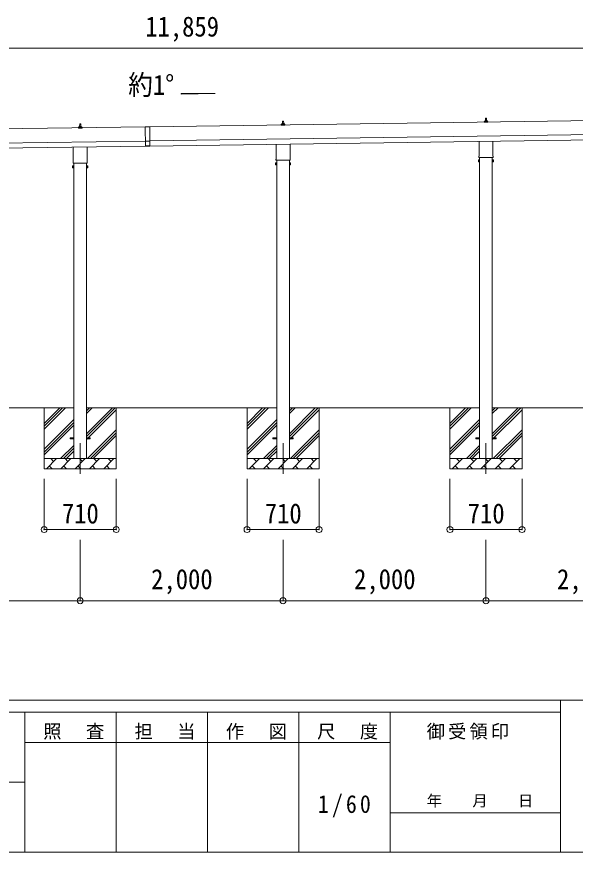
# Model space of a CAD drawing. Units: millimetres at full size, sheet at 1:60. Extents: x -16864 to 16864, y -11640 to 11640.
# Drawn here: x 5321 to 10827, y -11640 to -3409 of the extents above; entities that cross this region are included whole.
import ezdxf
from ezdxf.enums import TextEntityAlignment as Align

# ---------------------------------------------------------------- set-up
doc = ezdxf.new("R2010")
doc.units = ezdxf.units.MM
doc.header["$LTSCALE"] = 60
doc.header["$PDMODE"] = 32
doc.header["$PDSIZE"] = 60
doc.linetypes.add('CHAIN1', pattern=[8, 5, -1, 1, -1])
for name, color, linetype, lineweight in [('0-1_Defpoints', 7, 'CHAIN1', 9), ('0-2_TEXT1', 4, 'Continuous', 9), ('0-3_SHAPE', 7, 'Continuous', 9), ('0-7_PARTS2', 7, 'Continuous', 9), ('0-8_TABLE1', 6, 'Continuous', 9), ('F-0', 7, 'Continuous', 9)]:
    doc.layers.add(name, color=color, linetype=linetype, lineweight=lineweight)
doc.styles.add('ＭＳ ゴシック', font='')
doc.styles.get('ＭＳ ゴシック').set_extended_font_data('MS Gothic')

msp = doc.modelspace()

# ---------------------------------------------------------------- linework, layer by layer
at = {"layer": '0-1_Defpoints'}
for p, q in [((5946.57, -7611.46), (5946.57, -7960.46)), ((7946.57, -7611.46), (7946.57, -7960.46)), ((9946.57, -7611.46), (9946.57, -7960.46))]:
    msp.add_line(p, q, dxfattribs=at)
at = {"layer": '0-2_TEXT1'}
for p, q in [((7277.4, -4165.62), (6941.4, -4170.42)), ((12842.25, -4404.4), (6631.63, -4493.12)), ((7940.87, -4461.48), (7941.6, -4437.96)), ((7942.6, -4436.98), (7951.15, -4436.98)), ((7952.15, -4437.96), (7952.87, -4461.48)), ((9928.62, -4448.41), (9928.62, -4440.7)), ((9929.01, -4439.91), (9964.74, -4439.91)), ((9929.39, -4439.73), (9936.11, -4438.1)), ((9936.49, -4437.91), (9957.26, -4437.91)), ((9936.87, -4437.13), (9936.87, -4432.91)), ((9937.87, -4432.91), (9955.87, -4432.91)), ((9940.87, -4432.91), (9941.6, -4409.39)), ((9942.6, -4408.41), (9951.15, -4408.41)), ((9952.15, -4409.39), (9952.87, -4432.91)), ((9956.87, -4437.13), (9956.87, -4432.91)), ((9964.36, -4439.73), (9957.64, -4438.1)), ((9965.12, -4448.41), (9965.12, -4440.7)), ((6586.63, -4493.76), (1051.17, -4572.84)), ((5928.62, -4505.55), (5928.62, -4497.84)), ((5965.12, -4505.55), (5928.62, -4505.55)), ((5929.01, -4497.05), (5964.74, -4497.05)), ((5929.39, -4496.87), (5936.11, -4495.24)), ((5936.49, -4495.05), (5957.26, -4495.05)), ((5936.87, -4494.27), (5936.87, -4490.05)), ((5937.87, -4490.05), (5955.87, -4490.05)), ((5940.87, -4490.05), (5941.6, -4466.53)), ((5942.6, -4465.55), (5951.15, -4465.55)), ((5952.15, -4466.53), (5952.87, -4490.05)), ((5956.87, -4494.27), (5956.87, -4490.05)), ((5964.36, -4496.87), (5957.64, -4495.24)), ((5965.12, -4505.55), (5965.12, -4497.84)), ((6586.62, -4492.76), (6631.62, -4492.12)), ((6586.62, -4492.76), (6589.37, -4685.24)), ((6631.63, -4493.12), (6586.63, -4493.76)), ((6631.62, -4492.12), (6634.37, -4684.6)), ((7928.62, -4476.98), (7928.62, -4469.27)), ((7965.12, -4476.98), (7928.62, -4476.98)), ((7929.01, -4468.48), (7964.74, -4468.48)), ((7929.39, -4468.3), (7936.11, -4466.67)), ((7936.49, -4466.48), (7957.26, -4466.48)), ((7936.87, -4465.7), (7936.87, -4461.48)), ((7937.87, -4461.48), (7955.87, -4461.48)), ((7956.87, -4465.7), (7956.87, -4461.48)), ((7964.36, -4468.3), (7957.64, -4466.67)), ((7965.12, -4476.98), (7965.12, -4469.27)), ((9965.12, -4448.41), (9928.62, -4448.41)), ((6633.63, -4633.1), (12844.25, -4544.38)), ((6634.34, -4683.1), (12844.96, -4594.38)), ((1053.17, -4712.83), (6588.63, -4633.75)), ((1053.88, -4762.82), (6589.35, -4683.74)), ((6633.64, -4634.1), (6588.65, -4634.75)), ((6634.29, -4679.6), (6589.3, -4680.24)), ((6634.37, -4684.6), (6589.37, -4685.24)), ((7878.27, -4810.97), (7878.27, -4665.33)), ((8014.87, -4663.38), (8014.87, -4810.97)), ((9878.27, -4782.4), (9878.27, -4636.76)), ((10014.87, -4634.81), (10014.87, -4782.4)), ((5878.27, -4839.54), (5878.27, -4693.9)), ((6014.87, -4691.95), (6014.87, -4839.54)), ((5876.57, -4848.31), (5876.57, -4842.81)), ((6014.5, -4851.81), (5878.63, -4851.81)), ((5884.07, -4851.81), (5884.07, -7761.46)), ((6009.07, -7761.46), (6009.07, -4851.81)), ((6016.57, -4842.81), (6016.57, -4848.31)), ((7872.57, -4849.24), (7873.33, -4847.93)), ((7872.57, -4849.24), (7872.57, -4866.24)), ((7879.57, -4852.83), (7873.33, -4852.83)), ((7876.57, -4819.74), (7876.57, -4814.24)), ((8014.5, -4823.24), (7878.63, -4823.24)), ((7884.07, -4823.24), (7884.07, -7761.46)), ((8009.07, -7761.46), (8009.07, -4823.24)), ((8013.57, -4852.83), (8019.81, -4852.83)), ((8016.57, -4814.24), (8016.57, -4819.74)), ((8020.57, -4849.24), (8019.81, -4847.93)), ((8020.57, -4849.24), (8020.57, -4866.24)), ((9872.57, -4820.67), (9873.33, -4819.36)), ((9872.57, -4820.67), (9872.57, -4837.67)), ((9872.57, -4837.67), (9873.33, -4838.99)), ((9879.57, -4824.26), (9873.33, -4824.26)), ((9879.57, -4834.08), (9873.33, -4834.08)), ((9879.57, -4838.99), (9873.33, -4838.99)), ((9876.57, -4791.17), (9876.57, -4785.67)), ((10014.5, -4794.67), (9878.63, -4794.67)), ((9882.07, -4838.37), (9879.57, -4838.37)), ((9884.07, -4794.67), (9884.07, -7761.46)), ((10009.07, -7761.46), (10009.07, -4794.67)), ((10011.07, -4838.37), (10013.57, -4838.37)), ((10013.57, -4824.26), (10019.81, -4824.26)), ((10013.57, -4834.08), (10019.81, -4834.08)), ((10013.57, -4838.99), (10019.81, -4838.99)), ((10016.57, -4785.67), (10016.57, -4791.17)), ((10020.57, -4820.67), (10019.81, -4819.36)), ((10020.57, -4837.67), (10019.81, -4838.99)), ((10020.57, -4820.67), (10020.57, -4837.67)), ((5872.57, -4877.81), (5873.33, -4876.5)), ((5872.57, -4877.81), (5872.57, -4894.81)), ((5872.57, -4894.81), (5873.33, -4896.13)), ((5879.57, -4881.41), (5873.33, -4881.41)), ((5879.57, -4891.22), (5873.33, -4891.22)), ((5879.57, -4896.13), (5873.33, -4896.13)), ((5882.07, -4895.51), (5879.57, -4895.51)), ((6011.07, -4895.51), (6013.57, -4895.51)), ((6013.57, -4881.41), (6019.81, -4881.41)), ((6013.57, -4891.22), (6019.81, -4891.22)), ((6013.57, -4896.13), (6019.81, -4896.13)), ((6020.57, -4877.81), (6019.81, -4876.5)), ((6020.57, -4894.81), (6019.81, -4896.13)), ((6020.57, -4877.81), (6020.57, -4894.81)), ((7872.57, -4866.24), (7873.33, -4867.56)), ((7879.57, -4862.65), (7873.33, -4862.65)), ((7879.57, -4867.56), (7873.33, -4867.56)), ((7882.07, -4866.94), (7879.57, -4866.94)), ((8011.07, -4866.94), (8013.57, -4866.94)), ((8013.57, -4862.65), (8019.81, -4862.65)), ((8013.57, -4867.56), (8019.81, -4867.56)), ((8020.57, -4866.24), (8019.81, -4867.56)), ((5846.57, -7556.96), (5884.07, -7556.96)), ((5846.57, -7565.96), (5846.57, -7556.96)), ((5846.57, -7556.96), (5884.07, -7556.96)), ((5846.57, -7565.96), (5846.57, -7556.96)), ((5846.57, -7565.96), (5884.07, -7565.96)), ((5846.57, -7565.96), (5884.07, -7565.96)), ((6009.07, -7556.96), (6046.57, -7556.96)), ((6009.07, -7556.96), (6046.57, -7556.96)), ((6009.07, -7565.96), (6046.57, -7565.96)), ((6009.07, -7565.96), (6046.57, -7565.96)), ((6046.57, -7565.96), (6046.57, -7556.96)), ((6046.57, -7565.96), (6046.57, -7556.96)), ((7846.57, -7556.96), (7884.07, -7556.96)), ((7846.57, -7565.96), (7846.57, -7556.96)), ((7846.57, -7556.96), (7884.07, -7556.96)), ((7846.57, -7565.96), (7846.57, -7556.96)), ((7846.57, -7565.96), (7884.07, -7565.96)), ((7846.57, -7565.96), (7884.07, -7565.96)), ((8009.07, -7556.96), (8046.57, -7556.96)), ((8009.07, -7556.96), (8046.57, -7556.96)), ((8009.07, -7565.96), (8046.57, -7565.96)), ((8009.07, -7565.96), (8046.57, -7565.96)), ((8046.57, -7565.96), (8046.57, -7556.96)), ((8046.57, -7565.96), (8046.57, -7556.96)), ((9846.57, -7556.96), (9884.07, -7556.96)), ((9846.57, -7565.96), (9846.57, -7556.96)), ((9846.57, -7556.96), (9884.07, -7556.96)), ((9846.57, -7565.96), (9846.57, -7556.96)), ((9846.57, -7565.96), (9884.07, -7565.96)), ((9846.57, -7565.96), (9884.07, -7565.96)), ((10009.07, -7556.96), (10046.57, -7556.96)), ((10009.07, -7556.96), (10046.57, -7556.96)), ((10009.07, -7565.96), (10046.57, -7565.96)), ((10009.07, -7565.96), (10046.57, -7565.96)), ((10046.57, -7565.96), (10046.57, -7556.96)), ((10046.57, -7565.96), (10046.57, -7556.96))]:
    msp.add_line(p, q, dxfattribs=at)
for points in [[(7879.57, -4867.56), (7879.57, -4847.93), (7873.33, -4847.93)], [(7879.57, -4866.94), (7879.57, -4848.54), (7882.07, -4848.54)], [(8013.57, -4866.94), (8013.57, -4848.54), (8011.07, -4848.54)], [(8013.57, -4867.56), (8013.57, -4847.93), (8019.81, -4847.93)], [(9879.57, -4838.99), (9879.57, -4819.36), (9873.33, -4819.36)], [(9879.57, -4838.37), (9879.57, -4819.97), (9882.07, -4819.97)], [(10013.57, -4838.37), (10013.57, -4819.97), (10011.07, -4819.97)], [(10013.57, -4838.99), (10013.57, -4819.36), (10019.81, -4819.36)], [(5879.57, -4896.13), (5879.57, -4876.5), (5873.33, -4876.5)], [(5879.57, -4895.51), (5879.57, -4877.11), (5882.07, -4877.11)], [(6013.57, -4895.51), (6013.57, -4877.11), (6011.07, -4877.11)], [(6013.57, -4896.13), (6013.57, -4876.5), (6019.81, -4876.5)]]:
    msp.add_lwpolyline(points, dxfattribs=at)
for points in [[(7882.07, -4868.24), (7882.07, -4847.24), (7884.07, -4847.24), (7884.07, -4868.24)], [(8011.07, -4868.24), (8011.07, -4847.24), (8009.07, -4847.24), (8009.07, -4868.24)], [(9882.07, -4839.67), (9882.07, -4818.67), (9884.07, -4818.67), (9884.07, -4839.67)], [(10011.07, -4839.67), (10011.07, -4818.67), (10009.07, -4818.67), (10009.07, -4839.67)], [(5882.07, -4896.81), (5882.07, -4875.81), (5884.07, -4875.81), (5884.07, -4896.81)], [(6011.07, -4896.81), (6011.07, -4875.81), (6009.07, -4875.81), (6009.07, -4896.81)]]:
    msp.add_lwpolyline(points, close=True, dxfattribs=at)
for centre, radius, start, end in [((7942.6, -4437.98), 1, 90, 178.60509), ((7951.15, -4437.98), 1, 1.39491, 90), ((9929.62, -4440.7), 1, 103.62699, 180), ((9935.87, -4437.13), 1, 283.62699, 0), ((9940.96, -4433.55), 4.13, 90, 171.17633), ((9937.87, -4433.91), 1, 90, 180), ((9942.6, -4409.41), 1, 90, 178.60509), ((9950.21, -4432.91), 4.83, 133.60282, 180), ((9943.54, -4432.91), 4.83, 0, 46.39718), ((9951.15, -4409.41), 1, 1.39491, 90), ((9952.79, -4433.55), 4.13, 8.82367, 90), ((9955.87, -4433.91), 1, 0, 90), ((9957.87, -4437.13), 1, 180, 256.37301), ((9964.12, -4440.7), 1, 0, 76.37301), ((5929.62, -4497.84), 1, 103.62699, 180), ((5935.87, -4494.27), 1, 283.62699, 0), ((5940.96, -4490.69), 4.13, 90, 171.17633), ((5937.87, -4491.05), 1, 90, 180), ((5942.6, -4466.55), 1, 90, 178.60509), ((5950.21, -4490.05), 4.83, 133.60282, 180), ((5943.54, -4490.05), 4.83, 0, 46.39718), ((5951.15, -4466.55), 1, 1.39491, 90), ((5952.79, -4490.69), 4.13, 8.82367, 90), ((5955.87, -4491.05), 1, 0, 90), ((5957.87, -4494.27), 1, 180, 256.37301), ((5964.12, -4497.84), 1, 0, 76.37301), ((7929.62, -4469.27), 1, 103.62699, 180), ((7935.87, -4465.7), 1, 283.62699, 0), ((7940.96, -4462.12), 4.13, 90, 171.17633), ((7937.87, -4462.48), 1, 90, 180), ((7950.21, -4461.48), 4.83, 133.60282, 180), ((7943.54, -4461.48), 4.83, 0, 46.39718), ((7952.79, -4462.12), 4.13, 8.82367, 90), ((7955.87, -4462.48), 1, 0, 90), ((7957.87, -4465.7), 1, 180, 256.37301), ((7964.12, -4469.27), 1, 0, 76.37301), ((5880.57, -4842.81), 4, 125.09963, 180), ((5880.57, -4848.31), 4, 180, 194.47751), ((5880.57, -4848.31), 4, 194.47751, 241.04498), ((6012.57, -4848.31), 4, 298.95502, 345.52249), ((6012.57, -4842.81), 4, 0, 54.90037), ((6012.57, -4848.31), 4, 345.52249, 0), ((7876.91, -4850.38), 4.34, 145.61575, 214.38425), ((7888.81, -4857.74), 16.24, 162.41205, 197.58795), ((7880.57, -4814.24), 4, 125.09963, 180), ((7880.57, -4819.74), 4, 180, 194.47751), ((7880.57, -4819.74), 4, 194.47751, 241.04498), ((8012.57, -4819.74), 4, 298.95502, 345.52249), ((8012.57, -4814.24), 4, 0, 54.90037), ((8012.57, -4819.74), 4, 345.52249, 0), ((8016.22, -4850.38), 4.34, 325.61575, 34.38425), ((8004.33, -4857.74), 16.24, 342.41205, 17.58795), ((9876.91, -4821.81), 4.34, 145.61575, 214.38425), ((9888.81, -4829.17), 16.24, 162.41205, 197.58795), ((9876.91, -4836.53), 4.34, 145.61575, 214.38425), ((9880.57, -4785.67), 4, 125.09963, 180), ((9880.57, -4791.17), 4, 180, 194.47751), ((9880.57, -4791.17), 4, 194.47751, 241.04498), ((10012.57, -4791.17), 4, 298.95502, 345.52249), ((10012.57, -4785.67), 4, 0, 54.90037), ((10012.57, -4791.17), 4, 345.52249, 0), ((10016.22, -4821.81), 4.34, 325.61575, 34.38425), ((10004.33, -4829.17), 16.24, 342.41205, 17.58795), ((10016.22, -4836.53), 4.34, 325.61575, 34.38425), ((5876.91, -4878.95), 4.34, 145.61575, 214.38425), ((5876.91, -4893.67), 4.34, 145.61575, 214.38425), ((5888.81, -4886.31), 16.24, 162.41205, 197.58795), ((6016.22, -4878.95), 4.34, 325.61575, 34.38425), ((6004.33, -4886.31), 16.24, 342.41205, 17.58795), ((6016.22, -4893.67), 4.34, 325.61575, 34.38425), ((7876.91, -4865.1), 4.34, 145.61575, 214.38425), ((8016.22, -4865.1), 4.34, 325.61575, 34.38425)]:
    msp.add_arc(centre, radius, start, end, dxfattribs=at)
at = {"layer": '0-3_SHAPE'}
for p, q in [((5884.07, -7261.46), (4009.07, -7261.46)), ((5591.57, -7261.46), (5591.57, -7861.46)), ((5591.57, -7414.94), (5745.05, -7261.46)), ((5591.57, -7443.22), (5773.33, -7261.46)), ((5591.57, -7471.51), (5801.62, -7261.46)), ((7884.07, -7261.46), (6009.07, -7261.46)), ((6009.07, -7290.28), (6037.89, -7261.46)), ((6009.07, -7318.57), (6066.18, -7261.46)), ((6009.07, -7516.55), (6264.17, -7261.46)), ((6009.07, -7544.84), (6291.57, -7262.34)), ((6009.07, -7573.12), (6301.57, -7280.62)), ((6301.57, -7261.46), (6301.57, -7861.46)), ((7591.57, -7261.46), (7591.57, -7861.46)), ((7591.57, -7414.94), (7745.05, -7261.46)), ((7591.57, -7443.22), (7773.33, -7261.46)), ((7591.57, -7471.51), (7801.62, -7261.46)), ((9884.07, -7261.46), (8009.07, -7261.46)), ((8009.07, -7290.28), (8037.89, -7261.46)), ((8009.07, -7318.57), (8066.18, -7261.46)), ((8009.07, -7516.55), (8264.17, -7261.46)), ((8009.07, -7544.84), (8291.57, -7262.34)), ((8009.07, -7573.12), (8301.57, -7280.62)), ((8301.57, -7261.46), (8301.57, -7861.46)), ((9591.57, -7261.46), (9591.57, -7861.46)), ((9591.57, -7414.94), (9745.05, -7261.46)), ((9591.57, -7443.22), (9773.33, -7261.46)), ((9591.57, -7471.51), (9801.62, -7261.46)), ((11884.07, -7261.46), (10009.07, -7261.46)), ((10009.07, -7290.28), (10037.89, -7261.46)), ((10009.07, -7318.57), (10066.18, -7261.46)), ((10009.07, -7516.55), (10264.17, -7261.46)), ((10009.07, -7544.84), (10291.57, -7262.34)), ((10009.07, -7573.12), (10301.57, -7280.62)), ((10301.57, -7261.46), (10301.57, -7861.46)), ((5591.57, -7669.5), (5884.07, -7377)), ((5591.57, -7697.78), (5884.07, -7405.28)), ((7591.57, -7669.5), (7884.07, -7377)), ((7591.57, -7697.78), (7884.07, -7405.28)), ((9591.57, -7669.5), (9884.07, -7377)), ((9591.57, -7697.78), (9884.07, -7405.28)), ((5591.57, -7726.07), (5884.07, -7433.57)), ((6018.72, -7761.46), (6301.57, -7478.61)), ((7591.57, -7726.07), (7884.07, -7433.57)), ((8018.72, -7761.46), (8301.57, -7478.61)), ((9591.57, -7726.07), (9884.07, -7433.57)), ((10018.72, -7761.46), (10301.57, -7478.61)), ((6047.01, -7761.46), (6301.57, -7506.9)), ((6075.29, -7761.46), (6301.57, -7535.18)), ((8047.01, -7761.46), (8301.57, -7506.9)), ((8075.29, -7761.46), (8301.57, -7535.18)), ((10047.01, -7761.46), (10301.57, -7506.9)), ((10075.29, -7761.46), (10301.57, -7535.18)), ((5754.17, -7761.46), (5884.07, -7631.55)), ((7754.17, -7761.46), (7884.07, -7631.55)), ((9754.17, -7761.46), (9884.07, -7631.55)), ((5782.45, -7761.46), (5884.07, -7659.84)), ((5810.73, -7761.46), (5884.07, -7688.12)), ((7782.45, -7761.46), (7884.07, -7659.84)), ((7810.73, -7761.46), (7884.07, -7688.12)), ((9782.45, -7761.46), (9884.07, -7659.84)), ((9810.73, -7761.46), (9884.07, -7688.12)), ((5591.57, -7761.46), (6301.57, -7761.46)), ((5613.72, -7861.46), (5713.72, -7761.46)), ((5685.17, -7790.01), (5656.62, -7761.46)), ((5755.14, -7861.46), (5855.14, -7761.46)), ((5826.59, -7790.01), (5798.04, -7761.46)), ((5896.57, -7861.46), (5996.57, -7761.46)), ((5968.01, -7790.01), (5939.46, -7761.46)), ((6037.99, -7861.46), (6137.99, -7761.46)), ((6109.43, -7790.01), (6080.88, -7761.46)), ((6179.41, -7861.46), (6279.41, -7761.46)), ((6250.86, -7790.01), (6222.3, -7761.46)), ((7591.57, -7761.46), (8301.57, -7761.46)), ((7613.72, -7861.46), (7713.72, -7761.46)), ((7685.17, -7790.01), (7656.62, -7761.46)), ((7755.14, -7861.46), (7855.14, -7761.46)), ((7826.59, -7790.01), (7798.04, -7761.46)), ((7896.57, -7861.46), (7996.57, -7761.46)), ((7968.01, -7790.01), (7939.46, -7761.46)), ((8037.99, -7861.46), (8137.99, -7761.46)), ((8109.43, -7790.01), (8080.88, -7761.46)), ((8179.41, -7861.46), (8279.41, -7761.46)), ((8250.86, -7790.01), (8222.3, -7761.46)), ((9591.57, -7761.46), (10301.57, -7761.46)), ((9613.72, -7861.46), (9713.72, -7761.46)), ((9685.17, -7790.01), (9656.62, -7761.46)), ((9755.14, -7861.46), (9855.14, -7761.46)), ((9826.59, -7790.01), (9798.04, -7761.46)), ((9896.57, -7861.46), (9996.57, -7761.46)), ((9968.01, -7790.01), (9939.46, -7761.46)), ((10037.99, -7861.46), (10137.99, -7761.46)), ((10109.43, -7790.01), (10080.88, -7761.46)), ((10179.41, -7861.46), (10279.41, -7761.46)), ((10250.86, -7790.01), (10222.3, -7761.46)), ((6301.57, -7861.46), (5591.57, -7861.46)), ((5642.28, -7832.9), (5670.83, -7861.46)), ((5783.7, -7832.9), (5812.25, -7861.46)), ((5925.12, -7832.9), (5953.67, -7861.46)), ((6066.54, -7832.9), (6095.09, -7861.46)), ((6207.96, -7832.9), (6236.52, -7861.46)), ((8301.57, -7861.46), (7591.57, -7861.46)), ((7642.28, -7832.9), (7670.83, -7861.46)), ((7783.7, -7832.9), (7812.25, -7861.46)), ((7925.12, -7832.9), (7953.67, -7861.46)), ((8066.54, -7832.9), (8095.09, -7861.46)), ((8207.96, -7832.9), (8236.52, -7861.46)), ((10301.57, -7861.46), (9591.57, -7861.46)), ((9642.28, -7832.9), (9670.83, -7861.46)), ((9783.7, -7832.9), (9812.25, -7861.46)), ((9925.12, -7832.9), (9953.67, -7861.46)), ((10066.54, -7832.9), (10095.09, -7861.46)), ((10207.96, -7832.9), (10236.52, -7861.46))]:
    msp.add_line(p, q, dxfattribs=at)
at = {"layer": '0-7_PARTS2', "color": 4}
for p, q in [((6941.4, -4170.42), (6941.4, -4165.62)), ((6941.4, -4165.62), (7277.4, -4165.62))]:
    msp.add_line(p, q, dxfattribs=at)
at = {"layer": '0-8_TABLE1'}
for p, q in [((12877.57, -3718.82), (1018.57, -3718.82)), ((5591.57, -8460.46), (5591.57, -7960.46)), ((6301.57, -8460.46), (6301.57, -7960.46)), ((7591.57, -8460.46), (7591.57, -7960.46)), ((8301.57, -8460.46), (8301.57, -7960.46)), ((9591.57, -8460.46), (9591.57, -7960.46)), ((10301.57, -8460.46), (10301.57, -7960.46)), ((5591.57, -8460.46), (6301.57, -8460.46)), ((7591.57, -8460.46), (8301.57, -8460.46)), ((9591.57, -8460.46), (10301.57, -8460.46)), ((5946.57, -9162.46), (5946.57, -8562.46)), ((7946.57, -9162.46), (7946.57, -8562.46)), ((9946.57, -9162.46), (9946.57, -8562.46)), ((5946.57, -9162.46), (3946.57, -9162.46)), ((7946.57, -9162.46), (5946.57, -9162.46)), ((9946.57, -9162.46), (7946.57, -9162.46)), ((11946.57, -9162.46), (9946.57, -9162.46))]:
    msp.add_line(p, q, dxfattribs=at)
for p in [(5591.57, -8460.46), (6301.57, -8460.46), (7591.57, -8460.46), (8301.57, -8460.46), (9591.57, -8460.46), (10301.57, -8460.46), (5946.57, -9162.46), (7946.57, -9162.46), (9946.57, -9162.46)]:
    msp.add_point(p, dxfattribs=at)
at = {"layer": 'F-0', "color": 5, "lineweight": 5}
for p, q in [((-16864.12, -10140), (16015.88, -10140)), ((10682.37, -10140), (10682.37, -11640)), ((-16864.12, -10260), (10682.37, -10260)), ((5402.37, -10260), (5402.37, -11640)), ((6302.37, -10260), (6302.37, -11640)), ((7202.37, -10260), (7202.37, -11640)), ((8102.36, -10260), (8102.36, -11640)), ((9002.37, -10260), (9002.37, -11640)), ((5402.37, -10560), (9002.37, -10560)), ((-6897.63, -10950), (5402.37, -10950)), ((9002.37, -11250), (10682.37, -11250)), ((-16864.12, -11640), (16015.88, -11640))]:
    msp.add_line(p, q, dxfattribs=at)

# ---------------------------------------------------------------- texts
at = {"layer": '0-7_PARTS2', "style": 'ＭＳ ゴシック', "width": 0.9}
msp.add_text('約1°', height=197.9, dxfattribs=at).set_placement((6420.32, -4238.18), align=Align.BOTTOM_LEFT)
at = {"layer": '0-8_TABLE1', "color": 7, "style": 'ＭＳ ゴシック', "width": 0.9}
for s, p in [('11,859', (6588.07, -3663.82)), ('710', (5766.57, -8460.46)), ('710', (7766.57, -8460.46)), ('710', (9766.57, -8460.46)), ('2,000', (6646.57, -9107.46)), ('2,000', (8646.57, -9107.46)), ('2,000', (10646.57, -9107.46))]:
    msp.add_text(s, height=197.9, dxfattribs=at).set_placement(p, align=Align.BOTTOM_LEFT)
at = {"layer": 'F-0', "style": 'ＭＳ ゴシック'}
msp.add_text('年\u3000\u3000月\u3000\u3000日', height=110, dxfattribs=at).set_placement((9362.37, -11220), align=Align.BOTTOM_LEFT)
at = {"layer": 'F-0', "attachment_point": 7, "style": 'ＭＳ ゴシック'}
for s, insert, char_height in [('\\T1.17;照\u3000査', (5582.37, -10530), 132), ('\\T1.17;担\u3000当', (6482.37, -10530), 132), ('\\T1.17;作\u3000図', (7382.37, -10530), 132), ('\\T1.17;尺\u3000度', (8282.37, -10530), 132), ('\\T1.17;御受領印', (9362.37, -10530), 132), ('\\T1.28;\\W0.9;1/60', (8289.87, -11295), 176)]:
    msp.add_mtext(s, dxfattribs=dict(at, insert=insert, char_height=char_height))

doc.saveas('drawing.dxf')
